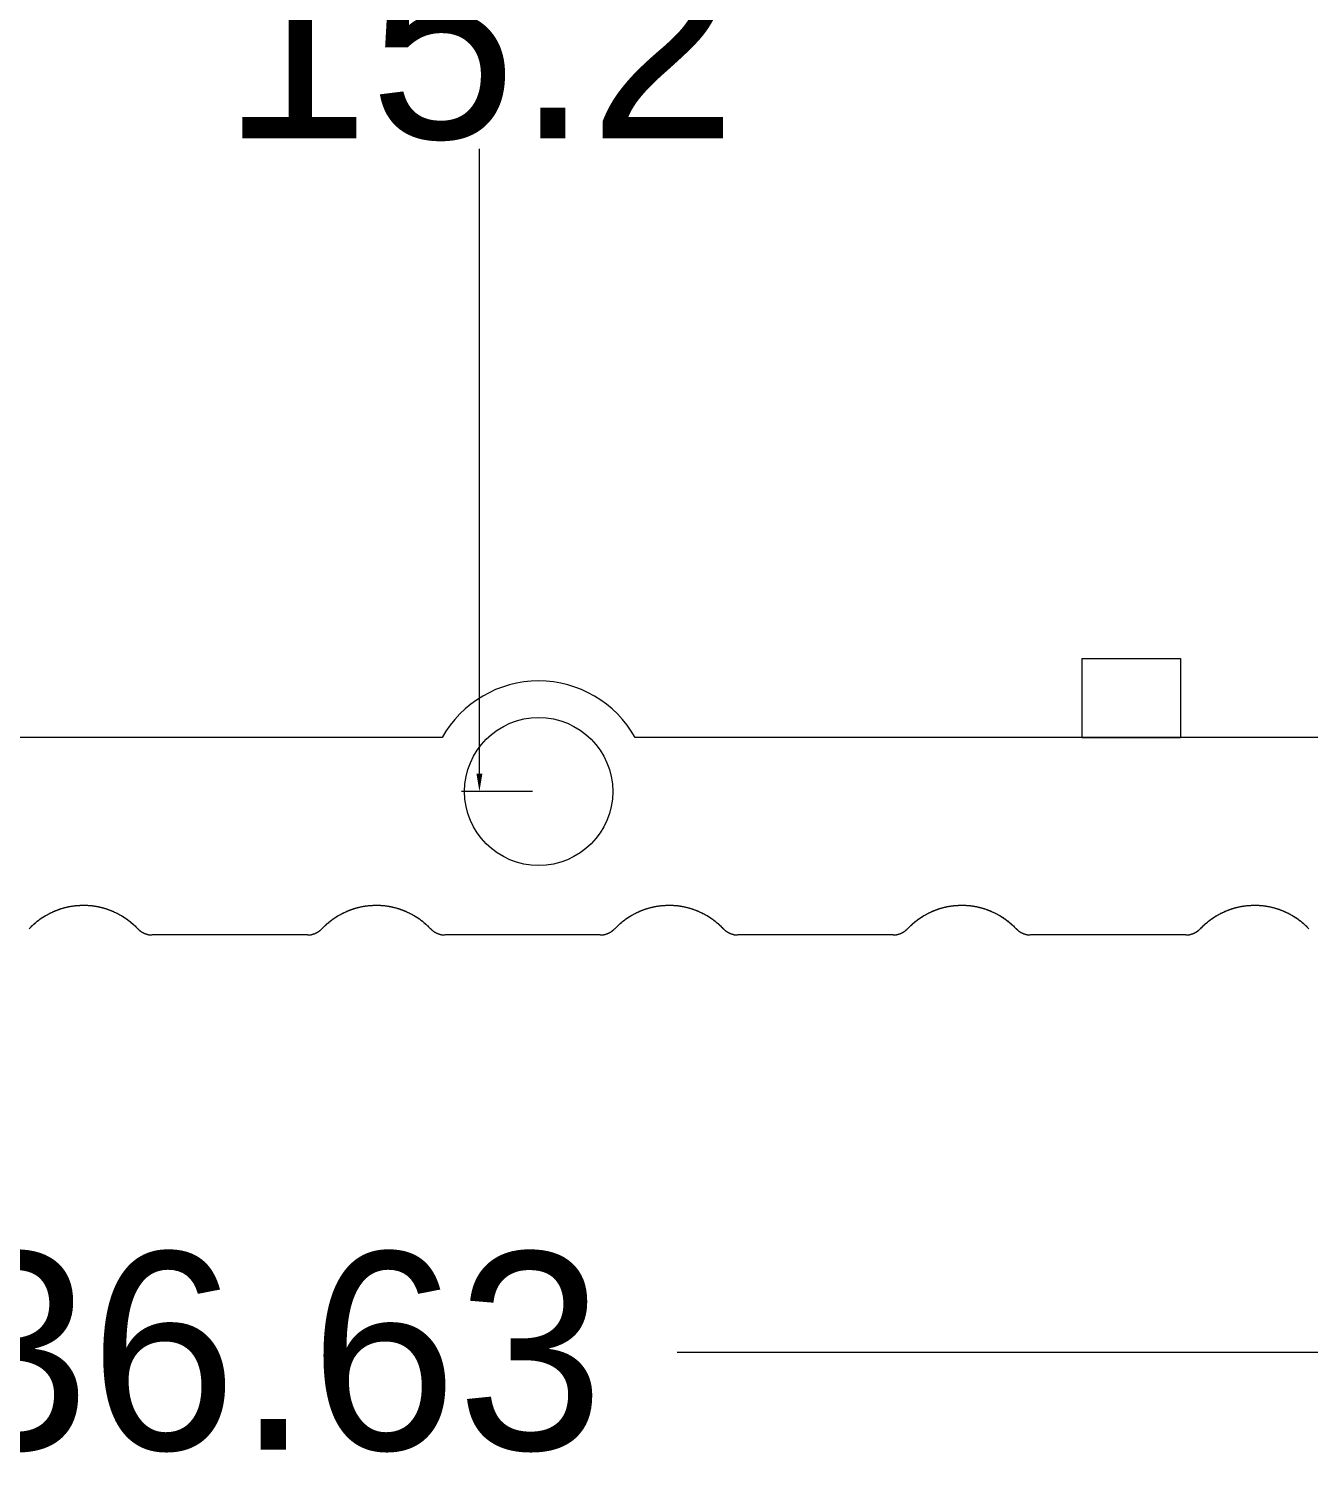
# Model space of a CAD drawing. Extents: x -778 to -614, y -2061 to -1833.
# Drawn here: x -682.72 to -669.76, y -1965.72 to -1951.01 of the extents above; entities that cross this region are included whole.
import ezdxf

# ---------------------------------------------------------------- set-up
doc = ezdxf.new("R2010")
doc.units = 0
doc.header["$MEASUREMENT"] = 0
doc.layers.add('3', color=7, linetype='Continuous')
doc.dimstyles.get("Standard").update_dxf_attribs({"dimtxt": 0.18, "dimasz": 0.18, "dimexe": 0.18, "dimexo": 0.0625, "dimgap": 0.09, "dimtad": 0, "dimtih": 1, "dimtoh": 1, "dimdec": 4, "dimzin": 0, "dimdsep": 46, "dimtxsty": 'Standard', "dimcen": 0.09, "dimadec": 0, "dimazin": 0, "dimtfac": 1, "dimtdec": 4, "dimtofl": 0, "dimtmove": 0, "dimatfit": 3, "dimfxl": 1, "dimtolj": 1, "dimtzin": 0, "dimarcsym": 0})

# ---------------------------------------------------------------- blocks, each defined once
blk = doc.blocks.new('*D102')
at = {"color": 0, "linetype": 'Continuous', "lineweight": 0}
for p, q in [((-698.559, -1951.202), (-698.559, -1964.592)), ((-661.931, -1951.202), (-661.931, -1964.592)), ((-698.379, -1964.412), (-684.335, -1964.412)), ((-662.111, -1964.412), (-676.155, -1964.412))]:
    blk.add_line(p, q, dxfattribs=at)
for points in [[(-698.379, -1964.382), (-698.379, -1964.442), (-698.559, -1964.412)], [(-662.111, -1964.382), (-662.111, -1964.442), (-661.931, -1964.412)]]:
    blk.add_solid(points, dxfattribs=at)
at = {"layer": 'Defpoints', "color": 0, "linetype": 'Continuous', "lineweight": 0}
for p in [(-698.559, -1951.139), (-661.931, -1951.139), (-698.559, -1964.412)]:
    blk.add_point(p, dxfattribs=at)
at = {"color": 0, "linetype": 'Continuous', "lineweight": 0, "insert": (-680.245, -1964.412), "char_height": 2, "attachment_point": 5}
blk.add_mtext('\\A1;36.63', dxfattribs=at)
blk = doc.blocks.new('*D105')
at = {"color": 0, "linetype": 'Continuous', "lineweight": 0}
for p, q in [((-677.621, -1943.531), (-678.339, -1943.531)), ((-678.159, -1943.711), (-678.159, -1950.041)), ((-678.159, -1958.551), (-678.159, -1952.221)), ((-677.621, -1958.731), (-678.339, -1958.731))]:
    blk.add_line(p, q, dxfattribs=at)
for points in [[(-678.189, -1943.711), (-678.129, -1943.711), (-678.159, -1943.531)], [(-678.189, -1958.551), (-678.129, -1958.551), (-678.159, -1958.731)]]:
    blk.add_solid(points, dxfattribs=at)
at = {"layer": 'Defpoints', "color": 0, "linetype": 'Continuous', "lineweight": 0}
for p in [(-677.559, -1943.531), (-678.159, -1958.731), (-677.559, -1958.731)]:
    blk.add_point(p, dxfattribs=at)
at = {"color": 0, "linetype": 'Continuous', "lineweight": 0, "insert": (-678.159, -1951.131), "char_height": 2, "attachment_point": 5}
blk.add_mtext('\\A1;15.2', dxfattribs=at)

msp = doc.modelspace()

# ---------------------------------------------------------------- linework, layer by layer
at = {"layer": '3', "color": 213, "linetype": 'Continuous', "lineweight": 0}
for p, q in [((-672.059, -1957.384), (-671.059, -1957.384)), ((-672.059, -1957.384), (-672.059, -1958.184)), ((-671.059, -1957.384), (-671.059, -1958.184)), ((-678.536, -1958.184), (-694.4, -1958.184)), ((-667.46, -1958.184), (-676.581, -1958.184)), ((-672.059, -1958.184), (-671.059, -1958.184)), ((-679.9, -1960.184), (-681.472, -1960.184)), ((-679.9, -1960.184), (-681.472, -1960.184)), ((-676.935, -1960.184), (-678.507, -1960.184)), ((-676.935, -1960.184), (-678.507, -1960.184)), ((-673.97, -1960.184), (-675.542, -1960.184)), ((-673.97, -1960.184), (-675.542, -1960.184)), ((-671.005, -1960.184), (-672.577, -1960.184)), ((-671.005, -1960.184), (-672.577, -1960.184))]:
    msp.add_line(p, q, dxfattribs=at)
for points in [[(-681.618, -1960.12, 0), (-681.616, -1960.123, 0), (-681.614, -1960.125, 0), (-681.611, -1960.128, 0), (-681.609, -1960.13, 0), (-681.607, -1960.132, 0), (-681.604, -1960.134, 0), (-681.602, -1960.136, 0), (-681.599, -1960.138, 0), (-681.597, -1960.141, 0), (-681.594, -1960.143, 0), (-681.591, -1960.145, 0), (-681.589, -1960.146, 0), (-681.586, -1960.148, 0), (-681.583, -1960.15, 0), (-681.581, -1960.152, 0), (-681.578, -1960.154, 0), (-681.575, -1960.155, 0), (-681.572, -1960.157, 0), (-681.569, -1960.159, 0), (-681.566, -1960.16, 0), (-681.564, -1960.162, 0), (-681.561, -1960.163, 0), (-681.558, -1960.165, 0), (-681.555, -1960.166, 0), (-681.552, -1960.167, 0), (-681.549, -1960.169, 0), (-681.546, -1960.17, 0), (-681.542, -1960.171, 0), (-681.539, -1960.172, 0), (-681.536, -1960.173, 0), (-681.533, -1960.174, 0), (-681.53, -1960.175, 0), (-681.527, -1960.176, 0), (-681.524, -1960.177, 0), (-681.521, -1960.178, 0), (-681.517, -1960.179, 0), (-681.514, -1960.179, 0), (-681.511, -1960.18, 0), (-681.508, -1960.181, 0), (-681.504, -1960.181, 0), (-681.501, -1960.182, 0), (-681.498, -1960.182, 0), (-681.495, -1960.183, 0), (-681.491, -1960.183, 0), (-681.488, -1960.183, 0), (-681.485, -1960.184, 0), (-681.482, -1960.184, 0), (-681.478, -1960.184, 0), (-681.475, -1960.184, 0)], [(-681.618, -1960.121, 0), (-681.616, -1960.123, 0), (-681.614, -1960.125, 0), (-681.611, -1960.128, 0), (-681.609, -1960.13, 0), (-681.607, -1960.132, 0), (-681.604, -1960.134, 0), (-681.602, -1960.136, 0), (-681.599, -1960.138, 0), (-681.597, -1960.141, 0), (-681.594, -1960.143, 0), (-681.591, -1960.145, 0), (-681.589, -1960.146, 0), (-681.586, -1960.148, 0), (-681.583, -1960.15, 0), (-681.581, -1960.152, 0), (-681.578, -1960.154, 0), (-681.575, -1960.155, 0), (-681.572, -1960.157, 0), (-681.569, -1960.159, 0), (-681.566, -1960.16, 0), (-681.564, -1960.162, 0), (-681.561, -1960.163, 0), (-681.558, -1960.165, 0), (-681.555, -1960.166, 0), (-681.552, -1960.167, 0), (-681.549, -1960.169, 0), (-681.546, -1960.17, 0), (-681.542, -1960.171, 0), (-681.539, -1960.172, 0), (-681.536, -1960.173, 0), (-681.533, -1960.174, 0), (-681.53, -1960.175, 0), (-681.527, -1960.176, 0), (-681.524, -1960.177, 0), (-681.521, -1960.178, 0), (-681.517, -1960.179, 0), (-681.514, -1960.179, 0), (-681.511, -1960.18, 0), (-681.508, -1960.181, 0), (-681.504, -1960.181, 0), (-681.501, -1960.182, 0), (-681.498, -1960.182, 0), (-681.495, -1960.183, 0), (-681.491, -1960.183, 0), (-681.488, -1960.183, 0), (-681.485, -1960.184, 0), (-681.482, -1960.184, 0), (-681.478, -1960.184, 0), (-681.475, -1960.184, 0)], [(-679.9, -1960.184, 0), (-679.896, -1960.184, 0), (-679.893, -1960.184, 0), (-679.89, -1960.184, 0), (-679.886, -1960.184, 0), (-679.883, -1960.183, 0), (-679.88, -1960.183, 0), (-679.877, -1960.183, 0), (-679.873, -1960.182, 0), (-679.87, -1960.182, 0), (-679.867, -1960.181, 0), (-679.864, -1960.181, 0), (-679.86, -1960.18, 0), (-679.857, -1960.179, 0), (-679.854, -1960.179, 0), (-679.851, -1960.178, 0), (-679.848, -1960.177, 0), (-679.844, -1960.176, 0), (-679.841, -1960.175, 0), (-679.838, -1960.174, 0), (-679.835, -1960.173, 0), (-679.832, -1960.172, 0), (-679.829, -1960.171, 0), (-679.826, -1960.17, 0), (-679.823, -1960.169, 0), (-679.82, -1960.167, 0), (-679.817, -1960.166, 0), (-679.814, -1960.165, 0), (-679.811, -1960.163, 0), (-679.808, -1960.162, 0), (-679.805, -1960.16, 0), (-679.802, -1960.159, 0), (-679.799, -1960.157, 0), (-679.796, -1960.155, 0), (-679.794, -1960.154, 0), (-679.791, -1960.152, 0), (-679.788, -1960.15, 0), (-679.785, -1960.148, 0), (-679.783, -1960.146, 0), (-679.78, -1960.145, 0), (-679.777, -1960.143, 0), (-679.775, -1960.141, 0), (-679.772, -1960.138, 0), (-679.77, -1960.136, 0), (-679.767, -1960.134, 0), (-679.765, -1960.132, 0), (-679.762, -1960.13, 0), (-679.76, -1960.128, 0), (-679.758, -1960.125, 0), (-679.755, -1960.123, 0)], [(-679.9, -1960.184, 0), (-679.896, -1960.184, 0), (-679.893, -1960.184, 0), (-679.89, -1960.184, 0), (-679.886, -1960.184, 0), (-679.883, -1960.183, 0), (-679.88, -1960.183, 0), (-679.877, -1960.183, 0), (-679.873, -1960.182, 0), (-679.87, -1960.182, 0), (-679.867, -1960.181, 0), (-679.864, -1960.181, 0), (-679.86, -1960.18, 0), (-679.857, -1960.179, 0), (-679.854, -1960.179, 0), (-679.851, -1960.178, 0), (-679.848, -1960.177, 0), (-679.844, -1960.176, 0), (-679.841, -1960.175, 0), (-679.838, -1960.174, 0), (-679.835, -1960.173, 0), (-679.832, -1960.172, 0), (-679.829, -1960.171, 0), (-679.826, -1960.17, 0), (-679.823, -1960.169, 0), (-679.82, -1960.167, 0), (-679.817, -1960.166, 0), (-679.814, -1960.165, 0), (-679.811, -1960.163, 0), (-679.808, -1960.162, 0), (-679.805, -1960.16, 0), (-679.802, -1960.159, 0), (-679.799, -1960.157, 0), (-679.796, -1960.155, 0), (-679.794, -1960.154, 0), (-679.791, -1960.152, 0), (-679.788, -1960.15, 0), (-679.785, -1960.148, 0), (-679.783, -1960.146, 0), (-679.78, -1960.144, 0), (-679.777, -1960.143, 0), (-679.775, -1960.14, 0), (-679.772, -1960.138, 0), (-679.77, -1960.136, 0), (-679.767, -1960.134, 0), (-679.765, -1960.132, 0), (-679.762, -1960.13, 0), (-679.76, -1960.127, 0), (-679.758, -1960.125, 0), (-679.755, -1960.123, 0)], [(-678.654, -1960.12, 0), (-678.651, -1960.123, 0), (-678.649, -1960.125, 0), (-678.647, -1960.128, 0), (-678.644, -1960.13, 0), (-678.642, -1960.132, 0), (-678.639, -1960.134, 0), (-678.637, -1960.136, 0), (-678.634, -1960.138, 0), (-678.632, -1960.141, 0), (-678.629, -1960.143, 0), (-678.627, -1960.145, 0), (-678.624, -1960.146, 0), (-678.621, -1960.148, 0), (-678.619, -1960.15, 0), (-678.616, -1960.152, 0), (-678.613, -1960.154, 0), (-678.61, -1960.155, 0), (-678.607, -1960.157, 0), (-678.605, -1960.159, 0), (-678.602, -1960.16, 0), (-678.599, -1960.162, 0), (-678.596, -1960.163, 0), (-678.593, -1960.165, 0), (-678.59, -1960.166, 0), (-678.587, -1960.167, 0), (-678.584, -1960.169, 0), (-678.581, -1960.17, 0), (-678.578, -1960.171, 0), (-678.575, -1960.172, 0), (-678.572, -1960.173, 0), (-678.568, -1960.174, 0), (-678.565, -1960.175, 0), (-678.562, -1960.176, 0), (-678.559, -1960.177, 0), (-678.556, -1960.178, 0), (-678.553, -1960.179, 0), (-678.549, -1960.179, 0), (-678.546, -1960.18, 0), (-678.543, -1960.181, 0), (-678.54, -1960.181, 0), (-678.536, -1960.182, 0), (-678.533, -1960.182, 0), (-678.53, -1960.183, 0), (-678.527, -1960.183, 0), (-678.523, -1960.183, 0), (-678.52, -1960.184, 0), (-678.517, -1960.184, 0), (-678.514, -1960.184, 0), (-678.51, -1960.184, 0)], [(-678.654, -1960.121, 0), (-678.651, -1960.123, 0), (-678.649, -1960.125, 0), (-678.647, -1960.128, 0), (-678.644, -1960.13, 0), (-678.642, -1960.132, 0), (-678.639, -1960.134, 0), (-678.637, -1960.136, 0), (-678.634, -1960.138, 0), (-678.632, -1960.141, 0), (-678.629, -1960.143, 0), (-678.627, -1960.145, 0), (-678.624, -1960.146, 0), (-678.621, -1960.148, 0), (-678.619, -1960.15, 0), (-678.616, -1960.152, 0), (-678.613, -1960.154, 0), (-678.61, -1960.155, 0), (-678.607, -1960.157, 0), (-678.605, -1960.159, 0), (-678.602, -1960.16, 0), (-678.599, -1960.162, 0), (-678.596, -1960.163, 0), (-678.593, -1960.165, 0), (-678.59, -1960.166, 0), (-678.587, -1960.167, 0), (-678.584, -1960.169, 0), (-678.581, -1960.17, 0), (-678.578, -1960.171, 0), (-678.575, -1960.172, 0), (-678.572, -1960.173, 0), (-678.568, -1960.174, 0), (-678.565, -1960.175, 0), (-678.562, -1960.176, 0), (-678.559, -1960.177, 0), (-678.556, -1960.178, 0), (-678.553, -1960.179, 0), (-678.549, -1960.179, 0), (-678.546, -1960.18, 0), (-678.543, -1960.181, 0), (-678.54, -1960.181, 0), (-678.536, -1960.182, 0), (-678.533, -1960.182, 0), (-678.53, -1960.183, 0), (-678.527, -1960.183, 0), (-678.523, -1960.183, 0), (-678.52, -1960.184, 0), (-678.517, -1960.184, 0), (-678.514, -1960.184, 0), (-678.51, -1960.184, 0)], [(-676.935, -1960.184, 0), (-676.932, -1960.184, 0), (-676.928, -1960.184, 0), (-676.925, -1960.184, 0), (-676.922, -1960.184, 0), (-676.918, -1960.183, 0), (-676.915, -1960.183, 0), (-676.912, -1960.183, 0), (-676.909, -1960.182, 0), (-676.905, -1960.182, 0), (-676.902, -1960.181, 0), (-676.899, -1960.181, 0), (-676.896, -1960.18, 0), (-676.892, -1960.179, 0), (-676.889, -1960.179, 0), (-676.886, -1960.178, 0), (-676.883, -1960.177, 0), (-676.88, -1960.176, 0), (-676.877, -1960.175, 0), (-676.873, -1960.174, 0), (-676.87, -1960.173, 0), (-676.867, -1960.172, 0), (-676.864, -1960.171, 0), (-676.861, -1960.17, 0), (-676.858, -1960.169, 0), (-676.855, -1960.167, 0), (-676.852, -1960.166, 0), (-676.849, -1960.165, 0), (-676.846, -1960.163, 0), (-676.843, -1960.162, 0), (-676.84, -1960.16, 0), (-676.837, -1960.159, 0), (-676.834, -1960.157, 0), (-676.832, -1960.155, 0), (-676.829, -1960.154, 0), (-676.826, -1960.152, 0), (-676.823, -1960.15, 0), (-676.821, -1960.148, 0), (-676.818, -1960.146, 0), (-676.815, -1960.145, 0), (-676.813, -1960.143, 0), (-676.81, -1960.141, 0), (-676.807, -1960.138, 0), (-676.805, -1960.136, 0), (-676.802, -1960.134, 0), (-676.8, -1960.132, 0), (-676.798, -1960.13, 0), (-676.795, -1960.128, 0), (-676.793, -1960.125, 0), (-676.791, -1960.123, 0)], [(-676.935, -1960.184, 0), (-676.932, -1960.184, 0), (-676.928, -1960.184, 0), (-676.925, -1960.184, 0), (-676.922, -1960.184, 0), (-676.918, -1960.183, 0), (-676.915, -1960.183, 0), (-676.912, -1960.183, 0), (-676.909, -1960.182, 0), (-676.905, -1960.182, 0), (-676.902, -1960.181, 0), (-676.899, -1960.181, 0), (-676.896, -1960.18, 0), (-676.892, -1960.179, 0), (-676.889, -1960.179, 0), (-676.886, -1960.178, 0), (-676.883, -1960.177, 0), (-676.88, -1960.176, 0), (-676.877, -1960.175, 0), (-676.873, -1960.174, 0), (-676.87, -1960.173, 0), (-676.867, -1960.172, 0), (-676.864, -1960.171, 0), (-676.861, -1960.17, 0), (-676.858, -1960.169, 0), (-676.855, -1960.167, 0), (-676.852, -1960.166, 0), (-676.849, -1960.165, 0), (-676.846, -1960.163, 0), (-676.843, -1960.162, 0), (-676.84, -1960.16, 0), (-676.837, -1960.159, 0), (-676.834, -1960.157, 0), (-676.832, -1960.155, 0), (-676.829, -1960.154, 0), (-676.826, -1960.152, 0), (-676.823, -1960.15, 0), (-676.821, -1960.148, 0), (-676.818, -1960.146, 0), (-676.815, -1960.144, 0), (-676.813, -1960.143, 0), (-676.81, -1960.14, 0), (-676.807, -1960.138, 0), (-676.805, -1960.136, 0), (-676.802, -1960.134, 0), (-676.8, -1960.132, 0), (-676.798, -1960.13, 0), (-676.795, -1960.127, 0), (-676.793, -1960.125, 0), (-676.791, -1960.123, 0)], [(-675.689, -1960.12, 0), (-675.687, -1960.123, 0), (-675.684, -1960.125, 0), (-675.682, -1960.128, 0), (-675.68, -1960.13, 0), (-675.677, -1960.132, 0), (-675.675, -1960.134, 0), (-675.672, -1960.136, 0), (-675.67, -1960.138, 0), (-675.667, -1960.141, 0), (-675.665, -1960.143, 0), (-675.662, -1960.145, 0), (-675.659, -1960.146, 0), (-675.657, -1960.148, 0), (-675.654, -1960.15, 0), (-675.651, -1960.152, 0), (-675.648, -1960.154, 0), (-675.646, -1960.155, 0), (-675.643, -1960.157, 0), (-675.64, -1960.159, 0), (-675.637, -1960.16, 0), (-675.634, -1960.162, 0), (-675.631, -1960.163, 0), (-675.628, -1960.165, 0), (-675.625, -1960.166, 0), (-675.622, -1960.167, 0), (-675.619, -1960.169, 0), (-675.616, -1960.17, 0), (-675.613, -1960.171, 0), (-675.61, -1960.172, 0), (-675.607, -1960.173, 0), (-675.604, -1960.174, 0), (-675.601, -1960.175, 0), (-675.597, -1960.176, 0), (-675.594, -1960.177, 0), (-675.591, -1960.178, 0), (-675.588, -1960.179, 0), (-675.585, -1960.179, 0), (-675.581, -1960.18, 0), (-675.578, -1960.181, 0), (-675.575, -1960.181, 0), (-675.572, -1960.182, 0), (-675.568, -1960.182, 0), (-675.565, -1960.183, 0), (-675.562, -1960.183, 0), (-675.559, -1960.183, 0), (-675.555, -1960.184, 0), (-675.552, -1960.184, 0), (-675.549, -1960.184, 0), (-675.546, -1960.184, 0)], [(-675.689, -1960.121, 0), (-675.687, -1960.123, 0), (-675.684, -1960.125, 0), (-675.682, -1960.128, 0), (-675.68, -1960.13, 0), (-675.677, -1960.132, 0), (-675.675, -1960.134, 0), (-675.672, -1960.136, 0), (-675.67, -1960.138, 0), (-675.667, -1960.141, 0), (-675.665, -1960.143, 0), (-675.662, -1960.145, 0), (-675.659, -1960.146, 0), (-675.657, -1960.148, 0), (-675.654, -1960.15, 0), (-675.651, -1960.152, 0), (-675.648, -1960.154, 0), (-675.646, -1960.155, 0), (-675.643, -1960.157, 0), (-675.64, -1960.159, 0), (-675.637, -1960.16, 0), (-675.634, -1960.162, 0), (-675.631, -1960.163, 0), (-675.628, -1960.165, 0), (-675.625, -1960.166, 0), (-675.622, -1960.167, 0), (-675.619, -1960.169, 0), (-675.616, -1960.17, 0), (-675.613, -1960.171, 0), (-675.61, -1960.172, 0), (-675.607, -1960.173, 0), (-675.604, -1960.174, 0), (-675.601, -1960.175, 0), (-675.597, -1960.176, 0), (-675.594, -1960.177, 0), (-675.591, -1960.178, 0), (-675.588, -1960.179, 0), (-675.585, -1960.179, 0), (-675.581, -1960.18, 0), (-675.578, -1960.181, 0), (-675.575, -1960.181, 0), (-675.572, -1960.182, 0), (-675.568, -1960.182, 0), (-675.565, -1960.183, 0), (-675.562, -1960.183, 0), (-675.559, -1960.183, 0), (-675.555, -1960.184, 0), (-675.552, -1960.184, 0), (-675.549, -1960.184, 0), (-675.546, -1960.184, 0)], [(-673.97, -1960.184, 0), (-673.967, -1960.184, 0), (-673.964, -1960.184, 0), (-673.96, -1960.184, 0), (-673.957, -1960.184, 0), (-673.954, -1960.183, 0), (-673.95, -1960.183, 0), (-673.947, -1960.183, 0), (-673.944, -1960.182, 0), (-673.941, -1960.182, 0), (-673.937, -1960.181, 0), (-673.934, -1960.181, 0), (-673.931, -1960.18, 0), (-673.928, -1960.179, 0), (-673.924, -1960.179, 0), (-673.921, -1960.178, 0), (-673.918, -1960.177, 0), (-673.915, -1960.176, 0), (-673.912, -1960.175, 0), (-673.909, -1960.174, 0), (-673.906, -1960.173, 0), (-673.902, -1960.172, 0), (-673.899, -1960.171, 0), (-673.896, -1960.17, 0), (-673.893, -1960.169, 0), (-673.89, -1960.167, 0), (-673.887, -1960.166, 0), (-673.884, -1960.165, 0), (-673.881, -1960.163, 0), (-673.878, -1960.162, 0), (-673.875, -1960.16, 0), (-673.873, -1960.159, 0), (-673.87, -1960.157, 0), (-673.867, -1960.155, 0), (-673.864, -1960.154, 0), (-673.861, -1960.152, 0), (-673.859, -1960.15, 0), (-673.856, -1960.148, 0), (-673.853, -1960.146, 0), (-673.85, -1960.145, 0), (-673.848, -1960.143, 0), (-673.845, -1960.141, 0), (-673.843, -1960.138, 0), (-673.84, -1960.136, 0), (-673.838, -1960.134, 0), (-673.835, -1960.132, 0), (-673.833, -1960.13, 0), (-673.83, -1960.128, 0), (-673.828, -1960.125, 0), (-673.826, -1960.123, 0)], [(-673.97, -1960.184, 0), (-673.967, -1960.184, 0), (-673.964, -1960.184, 0), (-673.96, -1960.184, 0), (-673.957, -1960.184, 0), (-673.954, -1960.183, 0), (-673.95, -1960.183, 0), (-673.947, -1960.183, 0), (-673.944, -1960.182, 0), (-673.941, -1960.182, 0), (-673.937, -1960.181, 0), (-673.934, -1960.181, 0), (-673.931, -1960.18, 0), (-673.928, -1960.179, 0), (-673.924, -1960.179, 0), (-673.921, -1960.178, 0), (-673.918, -1960.177, 0), (-673.915, -1960.176, 0), (-673.912, -1960.175, 0), (-673.909, -1960.174, 0), (-673.906, -1960.173, 0), (-673.902, -1960.172, 0), (-673.899, -1960.171, 0), (-673.896, -1960.17, 0), (-673.893, -1960.169, 0), (-673.89, -1960.167, 0), (-673.887, -1960.166, 0), (-673.884, -1960.165, 0), (-673.881, -1960.163, 0), (-673.878, -1960.162, 0), (-673.875, -1960.16, 0), (-673.873, -1960.159, 0), (-673.87, -1960.157, 0), (-673.867, -1960.155, 0), (-673.864, -1960.154, 0), (-673.861, -1960.152, 0), (-673.859, -1960.15, 0), (-673.856, -1960.148, 0), (-673.853, -1960.146, 0), (-673.85, -1960.144, 0), (-673.848, -1960.143, 0), (-673.845, -1960.14, 0), (-673.843, -1960.138, 0), (-673.84, -1960.136, 0), (-673.838, -1960.134, 0), (-673.835, -1960.132, 0), (-673.833, -1960.13, 0), (-673.83, -1960.127, 0), (-673.828, -1960.125, 0), (-673.826, -1960.123, 0)], [(-672.724, -1960.12, 0), (-672.722, -1960.123, 0), (-672.72, -1960.125, 0), (-672.717, -1960.128, 0), (-672.715, -1960.13, 0), (-672.712, -1960.132, 0), (-672.71, -1960.134, 0), (-672.707, -1960.136, 0), (-672.705, -1960.138, 0), (-672.702, -1960.141, 0), (-672.7, -1960.143, 0), (-672.697, -1960.145, 0), (-672.694, -1960.146, 0), (-672.692, -1960.148, 0), (-672.689, -1960.15, 0), (-672.686, -1960.152, 0), (-672.684, -1960.154, 0), (-672.681, -1960.155, 0), (-672.678, -1960.157, 0), (-672.675, -1960.159, 0), (-672.672, -1960.16, 0), (-672.669, -1960.162, 0), (-672.666, -1960.163, 0), (-672.663, -1960.165, 0), (-672.66, -1960.166, 0), (-672.657, -1960.167, 0), (-672.654, -1960.169, 0), (-672.651, -1960.17, 0), (-672.648, -1960.171, 0), (-672.645, -1960.172, 0), (-672.642, -1960.173, 0), (-672.639, -1960.174, 0), (-672.636, -1960.175, 0), (-672.633, -1960.176, 0), (-672.629, -1960.177, 0), (-672.626, -1960.178, 0), (-672.623, -1960.179, 0), (-672.62, -1960.179, 0), (-672.617, -1960.18, 0), (-672.613, -1960.181, 0), (-672.61, -1960.181, 0), (-672.607, -1960.182, 0), (-672.604, -1960.182, 0), (-672.6, -1960.183, 0), (-672.597, -1960.183, 0), (-672.594, -1960.183, 0), (-672.591, -1960.184, 0), (-672.587, -1960.184, 0), (-672.584, -1960.184, 0), (-672.581, -1960.184, 0)], [(-672.724, -1960.121, 0), (-672.722, -1960.123, 0), (-672.72, -1960.125, 0), (-672.717, -1960.128, 0), (-672.715, -1960.13, 0), (-672.712, -1960.132, 0), (-672.71, -1960.134, 0), (-672.707, -1960.136, 0), (-672.705, -1960.138, 0), (-672.702, -1960.141, 0), (-672.7, -1960.143, 0), (-672.697, -1960.145, 0), (-672.694, -1960.146, 0), (-672.692, -1960.148, 0), (-672.689, -1960.15, 0), (-672.686, -1960.152, 0), (-672.684, -1960.154, 0), (-672.681, -1960.155, 0), (-672.678, -1960.157, 0), (-672.675, -1960.159, 0), (-672.672, -1960.16, 0), (-672.669, -1960.162, 0), (-672.666, -1960.163, 0), (-672.663, -1960.165, 0), (-672.66, -1960.166, 0), (-672.657, -1960.167, 0), (-672.654, -1960.169, 0), (-672.651, -1960.17, 0), (-672.648, -1960.171, 0), (-672.645, -1960.172, 0), (-672.642, -1960.173, 0), (-672.639, -1960.174, 0), (-672.636, -1960.175, 0), (-672.633, -1960.176, 0), (-672.629, -1960.177, 0), (-672.626, -1960.178, 0), (-672.623, -1960.179, 0), (-672.62, -1960.179, 0), (-672.617, -1960.18, 0), (-672.613, -1960.181, 0), (-672.61, -1960.181, 0), (-672.607, -1960.182, 0), (-672.604, -1960.182, 0), (-672.6, -1960.183, 0), (-672.597, -1960.183, 0), (-672.594, -1960.183, 0), (-672.591, -1960.184, 0), (-672.587, -1960.184, 0), (-672.584, -1960.184, 0), (-672.581, -1960.184, 0)], [(-671.005, -1960.184, 0), (-671.002, -1960.184, 0), (-670.999, -1960.184, 0), (-670.995, -1960.184, 0), (-670.992, -1960.184, 0), (-670.989, -1960.183, 0), (-670.986, -1960.183, 0), (-670.982, -1960.183, 0), (-670.979, -1960.182, 0), (-670.976, -1960.182, 0), (-670.973, -1960.181, 0), (-670.969, -1960.181, 0), (-670.966, -1960.18, 0), (-670.963, -1960.179, 0), (-670.96, -1960.179, 0), (-670.957, -1960.178, 0), (-670.953, -1960.177, 0), (-670.95, -1960.176, 0), (-670.947, -1960.175, 0), (-670.944, -1960.174, 0), (-670.941, -1960.173, 0), (-670.938, -1960.172, 0), (-670.935, -1960.171, 0), (-670.932, -1960.17, 0), (-670.928, -1960.169, 0), (-670.925, -1960.167, 0), (-670.922, -1960.166, 0), (-670.919, -1960.165, 0), (-670.917, -1960.163, 0), (-670.914, -1960.162, 0), (-670.911, -1960.16, 0), (-670.908, -1960.159, 0), (-670.905, -1960.157, 0), (-670.902, -1960.155, 0), (-670.899, -1960.154, 0), (-670.897, -1960.152, 0), (-670.894, -1960.15, 0), (-670.891, -1960.148, 0), (-670.888, -1960.146, 0), (-670.886, -1960.145, 0), (-670.883, -1960.143, 0), (-670.88, -1960.141, 0), (-670.878, -1960.138, 0), (-670.875, -1960.136, 0), (-670.873, -1960.134, 0), (-670.87, -1960.132, 0), (-670.868, -1960.13, 0), (-670.866, -1960.128, 0), (-670.863, -1960.125, 0), (-670.861, -1960.123, 0)], [(-671.005, -1960.184, 0), (-671.002, -1960.184, 0), (-670.999, -1960.184, 0), (-670.995, -1960.184, 0), (-670.992, -1960.184, 0), (-670.989, -1960.183, 0), (-670.986, -1960.183, 0), (-670.982, -1960.183, 0), (-670.979, -1960.182, 0), (-670.976, -1960.182, 0), (-670.973, -1960.181, 0), (-670.969, -1960.181, 0), (-670.966, -1960.18, 0), (-670.963, -1960.179, 0), (-670.96, -1960.179, 0), (-670.957, -1960.178, 0), (-670.953, -1960.177, 0), (-670.95, -1960.176, 0), (-670.947, -1960.175, 0), (-670.944, -1960.174, 0), (-670.941, -1960.173, 0), (-670.938, -1960.172, 0), (-670.935, -1960.171, 0), (-670.932, -1960.17, 0), (-670.928, -1960.169, 0), (-670.925, -1960.167, 0), (-670.922, -1960.166, 0), (-670.919, -1960.165, 0), (-670.917, -1960.163, 0), (-670.914, -1960.162, 0), (-670.911, -1960.16, 0), (-670.908, -1960.159, 0), (-670.905, -1960.157, 0), (-670.902, -1960.155, 0), (-670.899, -1960.154, 0), (-670.897, -1960.152, 0), (-670.894, -1960.15, 0), (-670.891, -1960.148, 0), (-670.888, -1960.146, 0), (-670.886, -1960.144, 0), (-670.883, -1960.143, 0), (-670.88, -1960.14, 0), (-670.878, -1960.138, 0), (-670.875, -1960.136, 0), (-670.873, -1960.134, 0), (-670.87, -1960.132, 0), (-670.868, -1960.13, 0), (-670.866, -1960.127, 0), (-670.863, -1960.125, 0), (-670.861, -1960.123, 0)]]:
    msp.add_polyline3d(points, dxfattribs=at)
msp.add_circle((-677.559, -1958.731), 0.75, dxfattribs=at)
msp.add_arc((-677.559, -1958.731), 1.12, 29.2151, 150.7849, dxfattribs=at)
for points, degree, knots in [([(-682.718, -1960.121), (-682.684, -1960.084), (-682.528, -1959.948), (-682.168, -1959.833), (-681.808, -1959.948), (-681.653, -1960.084), (-681.618, -1960.121)], 3, [0, 0, 0, 0, 0.121771, 0.5, 0.878229, 1, 1, 1, 1]), ([(-682.718, -1960.121), (-682.611, -1960.007), (-682.467, -1959.945), (-682.397, -1959.914), (-682.321, -1959.898), (-682.245, -1959.883), (-682.168, -1959.883), (-682.092, -1959.882), (-682.015, -1959.898), (-681.94, -1959.914), (-681.869, -1959.945), (-681.725, -1960.007), (-681.618, -1960.121)], 2, [0, 0, 0, 0.25, 0.25, 0.375, 0.375, 0.5, 0.5, 0.625, 0.625, 0.75, 0.75, 1, 1, 1]), ([(-679.753, -1960.121), (-679.719, -1960.084), (-679.563, -1959.948), (-679.203, -1959.833), (-678.843, -1959.948), (-678.688, -1960.084), (-678.654, -1960.121)], 3, [0, 0, 0, 0, 0.121771, 0.5, 0.878229, 1, 1, 1, 1]), ([(-679.753, -1960.121), (-679.646, -1960.007), (-679.503, -1959.945), (-679.432, -1959.914), (-679.356, -1959.898), (-679.28, -1959.883), (-679.203, -1959.883), (-679.127, -1959.882), (-679.051, -1959.898), (-678.975, -1959.914), (-678.904, -1959.945), (-678.761, -1960.007), (-678.654, -1960.121)], 2, [0, 0, 0, 0.25, 0.25, 0.375, 0.375, 0.5, 0.5, 0.625, 0.625, 0.75, 0.75, 1, 1, 1]), ([(-676.788, -1960.121), (-676.754, -1960.084), (-676.599, -1959.948), (-676.239, -1959.833), (-675.878, -1959.948), (-675.723, -1960.084), (-675.689, -1960.121)], 3, [0, 0, 0, 0, 0.121771, 0.5, 0.878229, 1, 1, 1, 1]), ([(-676.788, -1960.121), (-676.682, -1960.007), (-676.538, -1959.945), (-676.467, -1959.914), (-676.391, -1959.898), (-676.316, -1959.883), (-676.239, -1959.883), (-676.162, -1959.882), (-676.086, -1959.898), (-676.011, -1959.914), (-675.939, -1959.945), (-675.796, -1960.007), (-675.689, -1960.121)], 2, [0, 0, 0, 0.25, 0.25, 0.375, 0.375, 0.5, 0.5, 0.625, 0.625, 0.75, 0.75, 1, 1, 1]), ([(-673.823, -1960.121), (-673.789, -1960.084), (-673.634, -1959.948), (-673.274, -1959.833), (-672.914, -1959.948), (-672.758, -1960.084), (-672.724, -1960.121)], 3, [0, 0, 0, 0, 0.121771, 0.5, 0.878229, 1, 1, 1, 1]), ([(-673.823, -1960.121), (-673.717, -1960.007), (-673.573, -1959.945), (-673.503, -1959.914), (-673.427, -1959.898), (-673.351, -1959.883), (-673.274, -1959.883), (-673.198, -1959.882), (-673.121, -1959.898), (-673.046, -1959.914), (-672.974, -1959.945), (-672.831, -1960.007), (-672.724, -1960.121)], 2, [0, 0, 0, 0.25, 0.25, 0.375, 0.375, 0.5, 0.5, 0.625, 0.625, 0.75, 0.75, 1, 1, 1]), ([(-670.859, -1960.121), (-670.825, -1960.084), (-670.669, -1959.948), (-670.309, -1959.833), (-669.949, -1959.948), (-669.794, -1960.084), (-669.759, -1960.121)], 3, [0, 0, 0, 0, 0.121771, 0.5, 0.878229, 1, 1, 1, 1]), ([(-670.859, -1960.121), (-670.752, -1960.007), (-670.608, -1959.945), (-670.538, -1959.914), (-670.462, -1959.898), (-670.386, -1959.883), (-670.309, -1959.883), (-670.233, -1959.882), (-670.156, -1959.898), (-670.081, -1959.914), (-670.01, -1959.945), (-669.866, -1960.007), (-669.759, -1960.121)], 2, [0, 0, 0, 0.25, 0.25, 0.375, 0.375, 0.5, 0.5, 0.625, 0.625, 0.75, 0.75, 1, 1, 1])]:
    msp.add_open_spline(points, degree=degree, knots=knots, dxfattribs=at)

# ---------------------------------------------------------------- dimensions: what is measured, and where the dimension line sits
at = {"linetype": 'Continuous', "lineweight": 0}
dim = msp.add_linear_dim(base=(-678.159, -1958.731), p1=(-677.559, -1943.531), p2=(-677.559, -1958.731), angle=90, dimstyle='Standard', override={"dimtxt": 2, "dimdec": 2, "dimzin": 8, "dimdsep": 0, "dimadec": 2, "dimazin": 2, "dimtdec": 2, "dimlwd": 0, "dimlwe": 0}, dxfattribs=at)
dim.commit()
dim.dimension.update_dxf_attribs({"geometry": '*D105', "text_midpoint": (-678.159, -1951.131)})
dim = msp.add_linear_dim(base=(-698.559, -1964.412), p1=(-661.931, -1951.139), p2=(-698.559, -1951.139), dimstyle='Standard', override={"dimtxt": 2, "dimdec": 2, "dimzin": 8, "dimdsep": 0, "dimadec": 2, "dimazin": 2, "dimtdec": 2, "dimlwd": 0, "dimlwe": 0}, dxfattribs=at)
dim.commit()
dim.dimension.update_dxf_attribs({"geometry": '*D102', "text_midpoint": (-680.245, -1964.412)})

doc.saveas('drawing.dxf')
